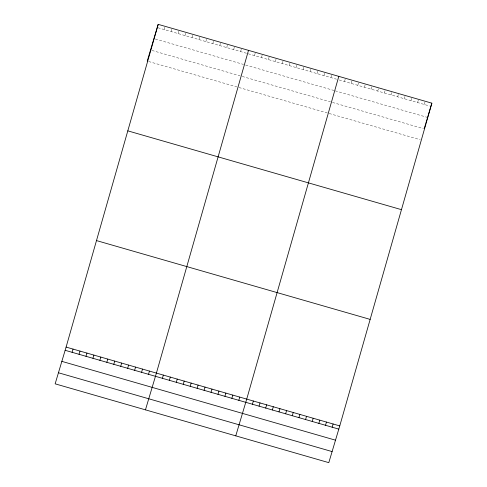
<?xml version="1.0" encoding="UTF-8"?>
<svg xmlns="http://www.w3.org/2000/svg" width="487" height="487" viewBox="0 0 487 487"><rect width="100%" height="100%" fill="white"/><g stroke="black" fill="none" stroke-linecap="round" stroke-linejoin="round"><path stroke-width="0.37" stroke-dasharray="2.44 1.83" d="M164.18 29.567L165.142 26.353M171.126 31.57L172.088 28.349M178.072 33.566L179.033 30.352M185.023 35.569L185.979 32.355M191.969 37.572L192.925 34.352M198.915 39.569L199.871 36.355M205.861 41.572L206.823 38.357M212.807 43.574L213.769 40.354M219.753 45.571L220.714 42.357M226.698 47.574L227.66 44.354M233.65 49.577L234.606 46.356M240.596 51.573L241.552 48.359M254.488 55.579L255.45 52.359M261.434 57.576L262.396 54.361M268.38 59.578L269.341 56.358M275.325 61.575L276.287 58.361M282.277 63.578L283.233 60.364M289.223 65.581L290.179 62.36M296.169 67.577L297.125 64.363M303.115 69.58L304.077 66.366M310.061 71.583L311.023 68.363M317.007 73.58L317.968 70.365M323.952 75.582L324.914 72.368M330.904 77.585L331.86 74.365M344.492 81.499L345.453 78.279M351.139 83.411L352.101 80.197M357.787 85.328L358.742 82.108M364.434 87.24L365.39 84.026M371.076 89.151L372.038 85.937M377.723 91.069L378.685 87.849M384.371 92.98L385.327 89.766M391.018 94.898L391.974 91.678M397.66 96.81L398.622 93.595M404.307 98.727L405.269 95.507M410.955 100.639L411.911 97.418M417.603 102.55L418.558 99.336M424.244 104.468L425.206 101.247M157.928 27.765L246.848 53.375M248.236 53.777L336.456 79.186M339.177 79.965L429.564 105.996M155.323 39.033L243.549 64.442M245.631 65.045L333.857 90.448M335.214 90.844L426.929 117.257M151.926 50.435L240.146 75.844M242.234 76.441L330.454 101.85M332.481 102.434L423.532 128.659M148.626 61.502L236.852 86.911M238.934 87.508L327.848 113.118M329.182 113.501L420.232 139.72"/><path stroke-width="0.73" d="M66.104 347.085L158.196 24.35L431.853 103.165L339.762 425.9L328.804 462.65L55.147 383.835L66.104 347.085L339.762 425.9M248.498 50.356L156.412 373.091L145.455 409.847M338.806 76.368L246.72 399.103L235.763 435.853M147.238 61.1L158.196 24.35M72.094 352.302L73.05 349.088M79.04 354.305L79.996 351.084M85.986 356.307L86.948 353.087M92.932 358.304L93.894 355.09M99.878 360.307L100.839 357.087M106.823 362.304L107.785 359.089M113.775 364.306L114.731 361.092M120.721 366.309L121.677 363.089M127.667 368.306L128.623 365.092M134.613 370.309L135.575 367.095M141.559 372.312L142.521 369.091M148.505 374.308L149.466 371.094M162.402 378.314L163.358 375.093M169.348 380.31L170.304 377.096M176.294 382.313L177.25 379.093M183.24 384.316L184.202 381.096M190.186 386.313L191.148 383.099M197.132 388.316L198.093 385.095M204.077 390.318L205.039 387.098M211.029 392.315L211.985 389.101M217.975 394.318L218.931 391.098M224.921 396.315L225.877 393.1M231.867 398.317L232.829 395.103M238.813 400.32L239.774 397.1M252.406 404.234L253.368 401.014M259.054 406.146L260.009 402.932M265.695 408.063L266.657 404.843M272.343 409.975L273.304 406.761M278.99 411.886L279.946 408.672M285.638 413.804L286.593 410.584M292.279 415.715L293.241 412.501M298.927 417.633L299.889 414.413M305.574 419.544L306.53 416.33M312.222 421.462L313.178 418.242M318.863 423.373L319.825 420.159M325.511 425.285L326.473 422.071M332.158 427.202L333.114 423.982M424.408 128.136L425.681 123.862M425.894 123.15L426.746 120.295M426.953 119.583L427.592 117.446M427.799 116.752L428.213 115.37M428.42 114.682L431.853 103.165M127.807 130.851L401.465 209.666M96.493 240.584L370.15 319.393M65.148 350.305L338.806 429.114M61.849 361.366L335.506 440.181M58.446 372.768L332.104 451.583"/></g></svg>
